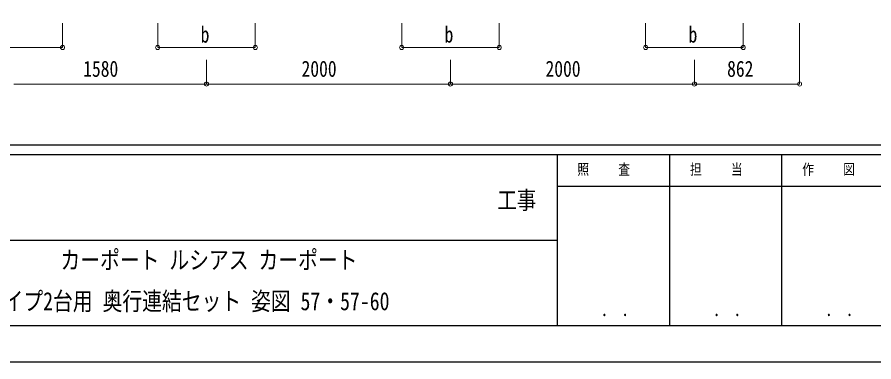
# Model space of a CAD drawing. Units: millimetres, scale not verified. Extents: x -16820 to 16820, y -11880 to 11880.
# Drawn here: x 753 to 7776, y -11880 to -9050 of the extents above; entities that cross this region are included whole.
import ezdxf
from ezdxf.enums import TextEntityAlignment as Align

# ---------------------------------------------------------------- set-up
doc = ezdxf.new("R2010")
doc.units = ezdxf.units.MM
doc.header["$LTSCALE"] = 40
doc.layers.add('0-2_USER1', color=92, linetype='Continuous')
doc.layers.add('0-7_YKK_ZWAK', color=134, linetype='Continuous')
doc.layers.add('0-6_YKK_D', color=200, linetype='Continuous', lineweight=18)
doc.styles.add('ＭＳ ゴシック', font='')
doc.styles.get('ＭＳ ゴシック').set_extended_font_data('MS Gothic')

msp = doc.modelspace()

# ---------------------------------------------------------------- linework, layer by layer
at = {"layer": '0-6_YKK_D'}
for p, q in [((1125.08, -9100.62), (1125.08, -9300.62)), ((1905.08, -9100.62), (1905.08, -9300.62)), ((2705.08, -9100.62), (2705.08, -9300.62)), ((3905.08, -9100.62), (3905.08, -9300.62)), ((4705.08, -9100.62), (4705.08, -9300.62)), ((5905.19, -9100.62), (5905.19, -9300.62)), ((6705.19, -9100.62), (6705.19, -9300.62)), ((7167.2, -9100.62), (7167.2, -9600.62)), ((325.08, -9299.62), (1125.08, -9299.62)), ((1905.08, -9299.62), (2705.08, -9299.62)), ((3905.08, -9299.62), (4705.08, -9299.62)), ((5905.19, -9299.62), (6705.19, -9299.62)), ((2305.1, -9399.62), (2305.1, -9600.62)), ((2305.1, -9399.62), (2305.1, -9600.62)), ((4305.1, -9399.62), (4305.1, -9600.62)), ((4305.1, -9399.62), (4305.1, -9600.62)), ((6305.1, -9399.62), (6305.1, -9600.62)), ((6305.1, -9399.62), (6305.1, -9600.62)), ((725.11, -9599.62), (2305.1, -9599.62)), ((2305.1, -9599.62), (4305.1, -9599.62)), ((4305.1, -9599.62), (6305.1, -9599.62)), ((7167.2, -9599.62), (6305.1, -9599.62))]:
    msp.add_line(p, q, dxfattribs=at)
for centre in [(1125.08, -9299.62), (1905.08, -9299.62), (2705.08, -9299.62), (3905.08, -9299.62), (4705.08, -9299.62), (5905.19, -9299.62), (6705.19, -9299.62), (2305.1, -9599.62), (2305.1, -9599.62), (4305.1, -9599.62), (4305.1, -9599.62), (6305.1, -9599.62), (6305.1, -9599.62), (7167.2, -9599.62)]:
    msp.add_circle(centre, 17, dxfattribs=at)
at = {"layer": '0-7_YKK_ZWAK'}
for p, q in [((15580.08, -10100), (-15619.92, -10100)), ((5180.08, -10180), (-19.92, -10180)), ((6100.08, -10180), (6100.08, -11580)), ((7020.08, -10180), (7020.08, -11580)), ((7940.08, -10440), (5180.08, -10440)), ((-19.92, -10880), (5180.08, -10880)), ((-19.92, -11580), (5180.08, -11580)), ((5180.08, -11580), (7940.08, -11580))]:
    msp.add_line(p, q, dxfattribs=at)
msp.add_lwpolyline([(-16820, -11880), (16820, -11880), (16820, 11880), (-16820, 11880)], close=True, dxfattribs=at)
msp.add_lwpolyline([(7940.08, -10180), (5180.08, -10180), (5180.08, -11580)], dxfattribs=at)

# ---------------------------------------------------------------- texts
at = {"layer": '0-2_USER1', "style": 'ＭＳ ゴシック', "width": 0.8}
for s, p in [('カーポート ルシアス カーポート', (1107.65, -11162.33)), ('1500タイプ2台用 奥行連結セット 姿図 57・57-60', (154.91, -11500.67))]:
    msp.add_text(s, height=148.8, dxfattribs=at).set_placement(p, align=Align.BOTTOM_LEFT)
at = {"layer": '0-6_YKK_D', "style": 'ＭＳ ゴシック', "width": 0.8}
for s, p in [('b', (2257.08, -9298.82)), ('b', (4257.08, -9298.82)), ('b', (6257.19, -9298.82)), ('1580', (1294.31, -9579.62)), ('2000', (3084.3, -9579.62)), ('2000', (5084.3, -9579.62)), ('862', (6572.95, -9579.62))]:
    msp.add_text(s, height=132, dxfattribs=at).set_placement(p, align=Align.BOTTOM_LEFT)
at = {"layer": '0-7_YKK_ZWAK', "style": 'ＭＳ ゴシック', "width": 0.8}
for s, height, p in [('照     査', 87.98, (5345.68, -10370)), ('担     当', 87.98, (6268.88, -10370)), ('作     図', 87.98, (7188.88, -10370)), ('工事', 146.6, (4689.33, -10669.86)), ('． ．', 103.7, (5540, -11537.41)), ('． ．', 103.7, (6460, -11537.41)), ('． ．', 103.7, (7380, -11537.41))]:
    msp.add_text(s, height=height, dxfattribs=at).set_placement(p, align=Align.BOTTOM_LEFT)

doc.saveas('drawing.dxf')
